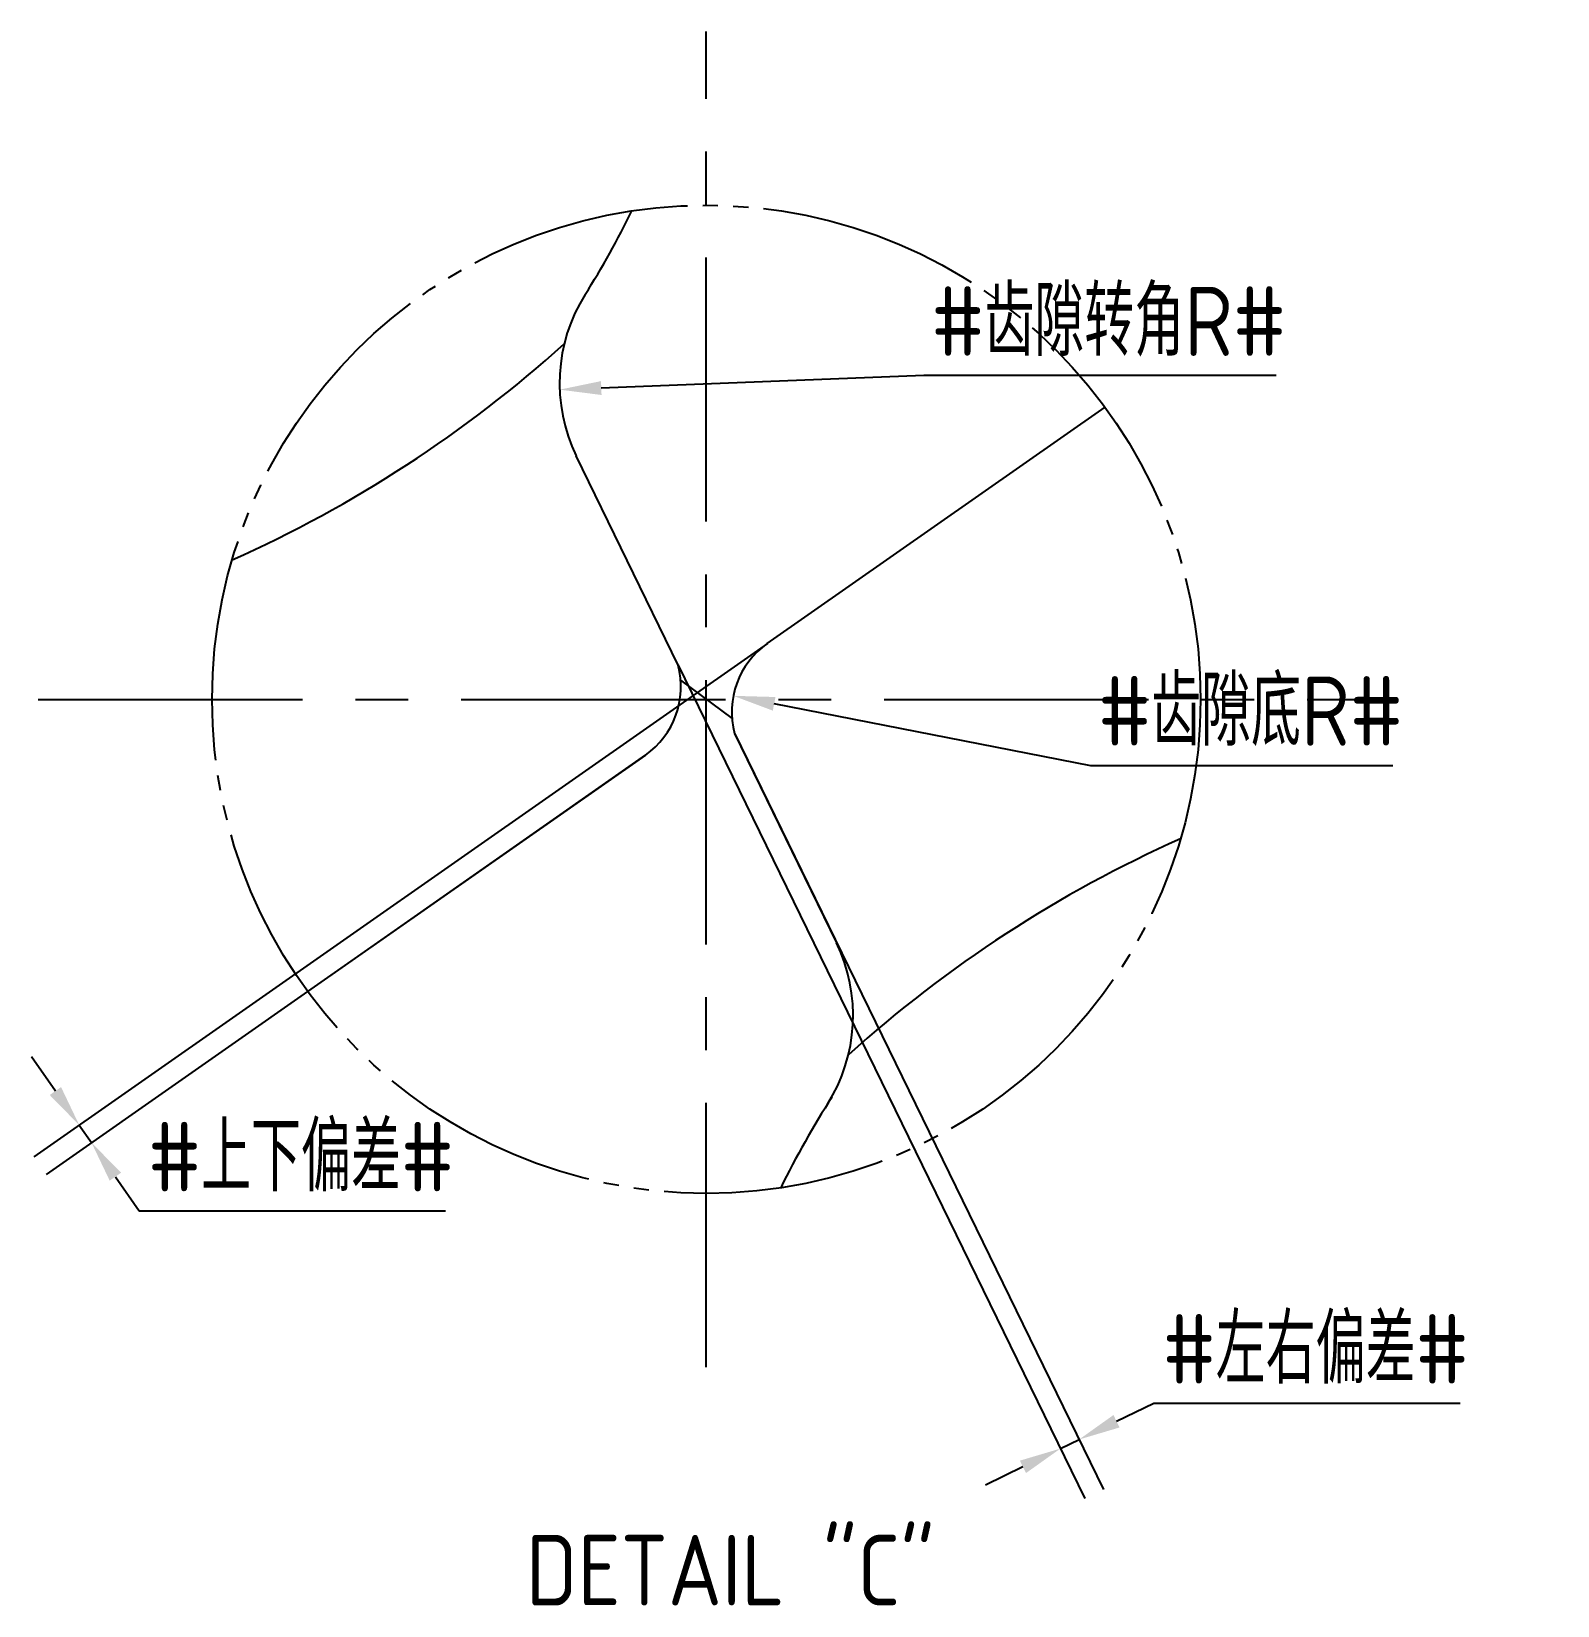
# Model space of a CAD drawing. Header units: millimetres. Extents: x 92.2 to 147.1, y 3621 to 3677.8.
import ezdxf

# ---------------------------------------------------------------- set-up
doc = ezdxf.new("R2010")
doc.units = ezdxf.units.MM
for name, pattern in [('ACAD_ISO04W100', [30, 24, -3, 0, -3]), ('CENTER', [50.8, 31.75, -6.35, 6.35, -6.35]), ('JIS_09_08', [10.75, 8, -0.55, 0.55, -0.55, 0.55, -0.55])]:
    doc.linetypes.add(name, pattern=pattern)
for name, color, linetype in [('中心线', 2, 'ACAD_ISO04W100'), ('标注', 7, 'Continuous'), ('虚线轮廓', 1, 'Continuous'), ('轮廓', 4, 'Continuous')]:
    doc.layers.add(name, color=color, linetype=linetype)
doc.styles.add('CFST0', font='gbenor.shx', dxfattribs={"bigfont": 'gbcbig.shx'})
doc.dimstyles.new('TYToolDesignC1-1', dxfattribs={"dimtxt": 2.5, "dimasz": 1.5, "dimexe": 2, "dimexo": 0, "dimtad": 1, "dimtoh": 1, "dimdec": 3, "dimdsep": 46, "dimtxsty": 'CFST0', "dimcen": 2.502, "dimclrd": 3, "dimclre": 3, "dimclrt": 3, "dimazin": 2, "dimtfac": 1, "dimtdec": 3, "dimtmove": 0, "dimatfit": 3, "dimfxl": 1, "dimarcsym": 0})

# ---------------------------------------------------------------- blocks, each defined once
blk = doc.blocks.new('*D2')
at = {"layer": 'Defpoints', "color": 0, "transparency": 16777216}
for p in [(115.454, 3654.909), (117.484, 3652.459), (129.9, 3627.002)]:
    blk.add_point(p, dxfattribs=at)
at = {"layer": '标注', "color": 3, "lineweight": -2, "transparency": 16777216}
for p, q in [((115.454, 3654.909), (130.102, 3624.875)), ((117.484, 3652.459), (130.776, 3625.204)), ((131.248, 3627.66), (132.596, 3628.317)), ((132.596, 3628.317), (143.625, 3628.317)), ((129.225, 3626.673), (129.9, 3627.002)), ((127.877, 3626.015), (126.529, 3625.358))]:
    blk.add_line(p, q, dxfattribs=at)
at = {"layer": '标注', "color": 3, "transparency": 16777216}
for points in [[(131.138, 3627.884), (131.357, 3627.435), (129.9, 3627.002)], [(127.767, 3626.24), (127.986, 3625.791), (129.225, 3626.673)]]:
    blk.add_solid(points, dxfattribs=at)
at = {"layer": '标注', "color": 3, "transparency": 16777216, "insert": (138.423, 3630.261), "char_height": 2.5, "attachment_point": 5, "style": 'CFST0'}
blk.add_mtext('#左右偏差#', dxfattribs=at)
blk = doc.blocks.new('*D1')
at = {"layer": 'Defpoints', "color": 0, "transparency": 16777216}
for p in [(118.674, 3655.699), (114.274, 3651.679), (94.315, 3637.704)]:
    blk.add_point(p, dxfattribs=at)
at = {"layer": '标注', "color": 3, "lineweight": -2, "transparency": 16777216}
for p, q in [((118.674, 3655.699), (92.236, 3637.187)), ((114.274, 3651.679), (92.677, 3636.557)), ((93.014, 3639.563), (92.153, 3640.791)), ((93.874, 3638.334), (94.315, 3637.704)), ((95.176, 3636.475), (96.036, 3635.246)), ((96.036, 3635.246), (107.065, 3635.246))]:
    blk.add_line(p, q, dxfattribs=at)
at = {"layer": '标注', "color": 3, "transparency": 16777216}
for points in [[(93.218, 3639.706), (92.809, 3639.419), (93.874, 3638.334)], [(95.38, 3636.618), (94.971, 3636.332), (94.315, 3637.704)]]:
    blk.add_solid(points, dxfattribs=at)
at = {"layer": '标注', "color": 3, "transparency": 16777216, "insert": (101.863, 3637.19), "char_height": 2.5, "attachment_point": 5, "style": 'CFST0'}
blk.add_mtext('#上下偏差#', dxfattribs=at)
blk = doc.blocks.new('*D3')
at = {"color": 3, "lineweight": -2, "transparency": 16777216}
for p, q in [((124.305, 3665.354), (112.684, 3664.902)), ((137.001, 3665.354), (124.305, 3665.354))]:
    blk.add_line(p, q, dxfattribs=at)
at = {"color": 3, "transparency": 16777216}
blk.add_solid([(112.674, 3665.152), (112.693, 3664.652), (111.185, 3664.844)], dxfattribs=at)
at = {"layer": 'Defpoints', "color": 0, "transparency": 16777216}
for p in [(111.185, 3664.844), (117.18, 3665.077)]:
    blk.add_point(p, dxfattribs=at)
at = {"color": 3, "transparency": 16777216, "insert": (130.965, 3667.298), "char_height": 2.5, "attachment_point": 5, "style": 'CFST0'}
blk.add_mtext('#齿隙转角R#', dxfattribs=at)
blk = doc.blocks.new('*D4')
at = {"color": 3, "lineweight": -2, "transparency": 16777216}
for p, q in [((130.325, 3651.283), (118.912, 3653.519)), ((141.201, 3651.283), (130.325, 3651.283))]:
    blk.add_line(p, q, dxfattribs=at)
at = {"color": 3, "transparency": 16777216}
blk.add_solid([(118.96, 3653.765), (118.864, 3653.274), (117.44, 3653.808)], dxfattribs=at)
at = {"layer": 'Defpoints', "color": 0, "transparency": 16777216}
for p in [(117.44, 3653.808), (120.384, 3653.231)]:
    blk.add_point(p, dxfattribs=at)
at = {"color": 3, "transparency": 16777216, "insert": (136.075, 3653.255), "char_height": 2.5, "attachment_point": 5, "style": 'CFST0'}
blk.add_mtext('#齿隙底R#', dxfattribs=at)

msp = doc.modelspace()

# ---------------------------------------------------------------- linework, layer by layer
at = {"layer": '中心线', "linetype": 'CENTER', "ltscale": 0.3}
for p, q in [((116.4684, 3629.608), (116.4684, 3677.7549)), ((92.395, 3653.6814), (140.5419, 3653.6814))]:
    msp.add_line(p, q, dxfattribs=at)
at = {"layer": '虚线轮廓', "color": 7, "linetype": 'JIS_09_08'}
msp.add_circle((116.4684, 3653.6814), 17.8098, dxfattribs=at)
at = {"layer": '轮廓'}
for p, q in [((118.6633, 3655.6885), (130.8331, 3664.2098)), ((115.4505, 3654.9083), (111.7836, 3662.4549)), ((115.5434, 3654.3682), (117.3934, 3652.9947)), ((117.4863, 3652.4546), (121.1532, 3644.908)), ((114.2735, 3651.6744), (102.1038, 3643.153))]:
    msp.add_line(p, q, dxfattribs=at)
for centre, radius, start, end in [((84.1948, 3685.8598), 32.9867, 327.7868, 333.78556), ((117.1803, 3665.0771), 6, 147.7868, 205.91532), ((80.7105, 3700.5085), 45.7805, 294.07109, 312.01006), ((120.3841, 3653.231), 3, 125, 195), ((112.5528, 3654.1318), 3, 305, 15), ((152.2264, 3606.8543), 45.7805, 114.07109, 132.01006), ((115.7566, 3642.2857), 6, 327.7868, 25.91532), ((148.742, 3621.5031), 32.9867, 147.25174, 153.78556)]:
    msp.add_arc(centre, radius, start, end, dxfattribs=at)

# ---------------------------------------------------------------- texts
at = {"layer": '轮廓', "color": 3, "insert": (109.9655, 3623.5617), "char_height": 2.53935, "width": 21.860635, "attachment_point": 1, "style": 'CFST0'}
msp.add_mtext('DETAIL "C"', dxfattribs=at)

# ---------------------------------------------------------------- dimensions: what is measured, and where the dimension line sits
dim = msp.add_radius_dim(center=(117.1803, 3665.0771), mpoint=(111.1848, 3664.8439), text='#齿隙转角R#', dimstyle='TYToolDesignC1-1')
dim.commit()
dim.dimension.update_dxf_attribs({"geometry": '*D3', "text_midpoint": (124.3046, 3665.3542), "dimtype": 164})
at = {"color": 3}
dim = msp.add_radius_dim(center=(120.3841, 3653.231), mpoint=(117.4401, 3653.8079), text='#齿隙底R#', dimstyle='TYToolDesignC1-1', dxfattribs=at)
dim.commit()
dim.dimension.update_dxf_attribs({"geometry": '*D4', "text_midpoint": (130.3247, 3651.283), "dimtype": 164})
at = {"layer": '标注'}
dim = msp.add_linear_dim(base=(94.3151, 3637.7037), p1=(118.6736, 3655.6987), p2=(114.2736, 3651.6787), angle=305, text='#上下偏差#', dimstyle='TYToolDesignC1-1', dxfattribs=at)
dim.commit()
dim.dimension.update_dxf_attribs({"geometry": '*D1', "text_midpoint": (101.8631, 3635.2462), "dimtype": 160})
dim = msp.add_linear_dim(base=(129.8997, 3627.002), p1=(115.4536, 3654.9087), p2=(117.4836, 3652.4587), angle=26, text='#左右偏差#', dimstyle='TYToolDesignC1-1', dxfattribs=at)
dim.commit()
dim.dimension.update_dxf_attribs({"geometry": '*D2', "text_midpoint": (138.4233, 3630.2611)})

doc.saveas('drawing.dxf')
